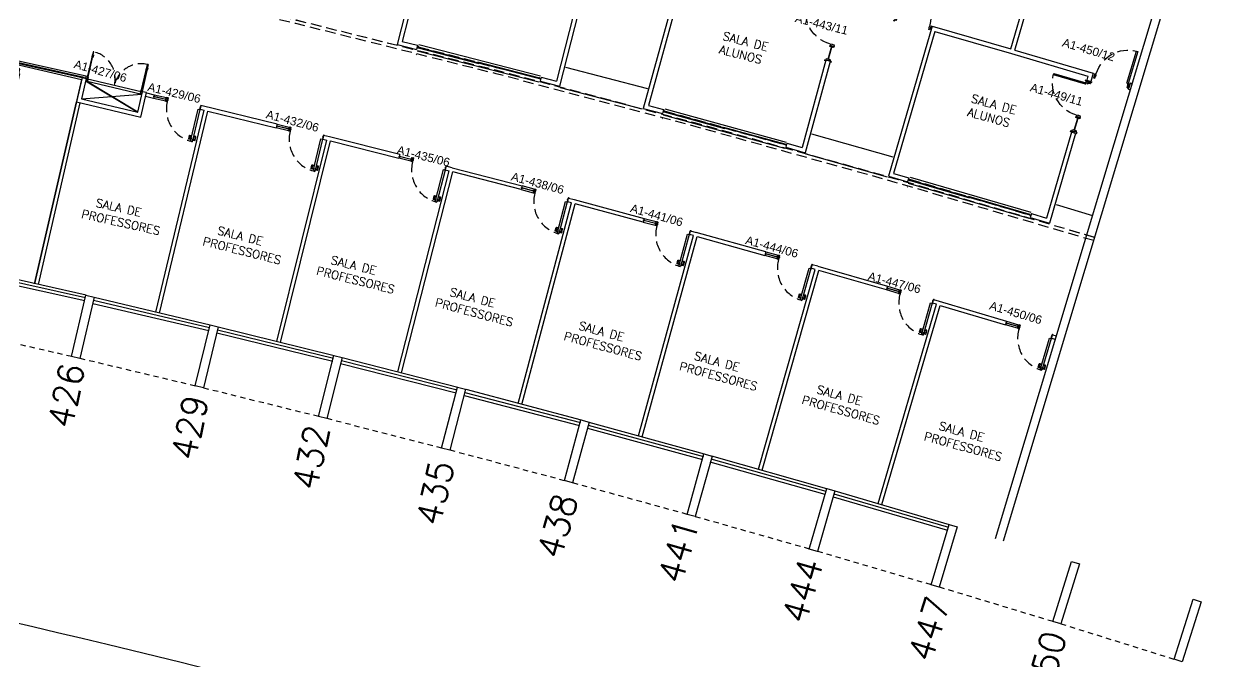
# Model space of a CAD drawing. Header units: millimetres. Extents: x 2757 to 3055, y 1102 to 1216.
# Drawn here: x 2990.94 to 3019.7, y 1116.23 to 1131.44 of the extents above; entities that cross this region are included whole.
import ezdxf

# ---------------------------------------------------------------- set-up
doc = ezdxf.new("R2010")
doc.units = ezdxf.units.MM
doc.linetypes.add('HIDDEN', pattern=[0.375, 0.25, -0.125])
doc.linetypes.add('HIDDEN2', pattern=[0.1875, 0.125, -0.0625])
for name, color, linetype in [('AM-FERRAGEM', 1, 'Continuous'), ('AR-ALV', 2, 'Continuous'), ('AR-ALV-BXA', 2, 'Continuous'), ('AR-COR-VT2', 2, 'Continuous'), ('AR-DIV', 2, 'Continuous'), ('AR-DIV-VT1', 1, 'Continuous'), ('AR-ESQ', 2, 'Continuous'), ('AR-PIS', 1, 'Continuous'), ('AR-PIS-DSN', 1, 'Continuous'), ('AR-POR', 1, 'Continuous'), ('AR-PRJ', 1, 'HIDDEN'), ('AR-PRJ-EDF', 1, 'HIDDEN'), ('AR-SMB', 21, 'Continuous'), ('AREA', 2, 'Continuous'), ('BL-ESCADA', 2, 'Continuous'), ('BL-ESQ-02', 62, 'Continuous'), ('BL-ESQ-PRJ', 1, 'HIDDEN'), ('BL-POR-01', 2, 'Continuous'), ('BL-POR-02', 1, 'Continuous'), ('BL-POR-PRJ', 1, 'HIDDEN'), ('DT-ESQ-01', 71, 'Continuous'), ('DT-ESQ-VT1', 1, 'Continuous'), ('DT-MOB-01', 1, 'Continuous'), ('ESQ', 1, 'Continuous'), ('ESTR', 3, 'Continuous'), ('NOPILAR1', 2, 'Continuous'), ('PROJ', 1, 'HIDDEN2'), ('TEXTO', 2, 'Continuous'), ('USO1', 2, 'Continuous')]:
    doc.layers.add(name, color=color, linetype=linetype)
doc.styles.add('1', font='romans.shx')
doc.styles.add('NOPILAR', font='simplex.shx', dxfattribs={"height": 0.6})
doc.styles.get("Standard").update_dxf_attribs({"font": 'arial.ttf'})
doc.styles.add('UNB-100-1', font='simplex.shx', dxfattribs={"height": 0.2})
doc.dimstyles.new('1-600', dxfattribs={"dimtxt": 1.1, "dimasz": 2.5, "dimexe": 2, "dimexo": 4, "dimgap": 0.2, "dimtad": 1, "dimdec": 0, "dimzin": 4, "dimdsep": 46, "dimlunit": 6, "dimtxsty": '1', "dimblk1": 'NONE', "dimblk2": 'NONE', "dimsah": 1, "dimcen": 0, "dimclrd": 2, "dimclre": 2, "dimclrt": 2, "dimadec": 0, "dimazin": 0, "dimtfac": 1, "dimtdec": 0, "dimtmove": 2, "dimatfit": 3, "dimldrblk": 'NONE', "dimfxl": 1, "dimtolj": 1, "dimtzin": 0, "dimarcsym": 0})

# ---------------------------------------------------------------- blocks, each defined once
blk = doc.blocks.new('ev01-p')
at = {"layer": 'AR-ALV-BXA', "color": 2}
for p, q in [((0, 0.075), (3, 0.075)), ((0, -0.075), (3, -0.075))]:
    blk.add_line(p, q, dxfattribs=at)
at = {"layer": 'BL-ESQ-02'}
for p, q in [((0, 0.021), (0.015, 0.021)), ((3, -0.006), (3, 0.007))]:
    blk.add_line(p, q, dxfattribs=at)
at = {"layer": 'BL-ESQ-02', "color": 2}
for p, q in [((0, 0.007), (0, 0.021)), ((0, 0.007), (0.015, 0.007)), ((0, -0.006), (0, 0.007)), ((0, 0.007), (0.015, 0.007)), ((0, -0.006), (0, 0.007)), ((0.015, 0.007), (0, 0.007)), ((0.014, 0.02), (0.001, 0.02)), ((0.001, 0.02), (0.001, 0.008)), ((0.001, 0.008), (0.014, 0.008)), ((0.014, 0.006), (0.001, 0.006)), ((0.001, 0.006), (0.001, -0.005)), ((0.014, 0.019), (0.014, 0.02)), ((0.015, 0.019), (0.014, 0.019)), ((0.014, 0.008), (0.014, 0.009)), ((0.014, 0.009), (0.015, 0.009)), ((0.014, 0.005), (0.014, 0.006)), ((0.015, 0.005), (0.014, 0.005)), ((0.015, 0.021), (0.015, 0.019)), ((0.015, 0.009), (0.015, 0.007)), ((0.015, 0.007), (0.015, 0.005)), ((3, 0.021), (2.985, 0.021)), ((2.985, 0.021), (2.985, 0.019)), ((2.985, 0.019), (2.986, 0.019)), ((2.986, 0.009), (2.985, 0.009)), ((2.985, 0.009), (2.985, 0.007)), ((3, 0.007), (2.985, 0.007)), ((2.985, 0.007), (3, 0.007)), ((2.986, 0.019), (2.986, 0.02)), ((2.986, 0.02), (2.999, 0.02)), ((2.986, 0.008), (2.986, 0.009)), ((2.999, 0.008), (2.986, 0.008)), ((2.999, 0.02), (2.999, 0.008)), ((3, 0.007), (3, 0.021)), ((0.015, -0.006), (0, -0.006)), ((0.001, -0.005), (0.014, -0.005)), ((0.014, -0.005), (0.014, -0.004)), ((0.014, -0.004), (0.015, -0.004)), ((0.015, -0.004), (0.015, -0.006))]:
    blk.add_line(p, q, dxfattribs=at)
at = {"layer": 'BL-ESQ-02', "color": 1}
for points in [[(1.5, 0.004), (0.005, 0.004), (0.005, -0.004), (1.5, -0.004)], [(1.47, 0.01), (2.995, 0.01), (2.995, 0.018), (1.47, 0.018)]]:
    blk.add_lwpolyline(points, dxfattribs=at)
at = {"layer": 'BL-ESQ-02', "color": 2}
blk.add_lwpolyline([(0.005, -0.164), (0.005, -0.172)], dxfattribs=at)
at = {"layer": 'BL-ESQ-PRJ', "color": 1}
for p, q in [((0, 0.021), (2.985, 0.021)), ((0.015, 0.019), (2.985, 0.019)), ((0.015, 0.009), (2.985, 0.009)), ((0.015, 0.007), (2.985, 0.007))]:
    blk.add_line(p, q, dxfattribs=at)
at = {"layer": 'DT-ESQ-01', "color": 1}
for p, q in [((1.47, 0.018), (1.47, 0.01)), ((1.5, 0.004), (1.5, -0.004))]:
    blk.add_line(p, q, dxfattribs=at)
blk = doc.blocks.new('pm01-p')
at = {"layer": 'BL-ESQ-02', "color": 2}
for p, q in [((0.01, 0.025), (0.01, 0.125)), ((0.04, 0.125), (0.01, 0.125)), ((0.04, 0.025), (0.01, 0.025)), ((0.04, 0.025), (0.04, 0.125))]:
    blk.add_line(p, q, dxfattribs=at)
for points in [[(0.041, 0.926), (0.041, 0.126), (0.076, 0.126), (0.076, 0.926)], [(0.04, 0.075), (0.04, 0.09), (0.05, 0.09), (0.05, 0.075)], [(0.842, 0.075), (0.842, 0.09), (0.832, 0.09), (0.832, 0.075)], [(0.872, 0.025), (0.842, 0.025), (0.842, 0.125), (0.872, 0.125)]]:
    blk.add_lwpolyline(points, close=True, dxfattribs=at)
at = {"layer": 'BL-ESQ-02', "color": 1}
for points in [[(0, 0.023), (0, 0), (-0.023, 0), (-0.023, 0), (0, 0), (0, 0.023)], [(0, 0.128), (0, 0.15), (-0.023, 0.15), (-0.023, 0.151), (0, 0.151), (0, 0.128)]]:
    blk.add_lwpolyline(points, close=True, dxfattribs=at)
at = {"layer": 'BL-ESQ-02', "color": 2}
blk.add_lwpolyline([(0.01, 0.115), (0, 0.115), (0, 0.035), (0.01, 0.035)], dxfattribs=at)
at = {"layer": 'BL-ESQ-PRJ', "color": 1}
blk.add_arc((0.041, 0.126), 0.801, 1.0013, 87.4949, dxfattribs=at)
at = {"layer": 'DT-ESQ-VT1'}
for points in [[(0.04, 0.125), (0.04, 0.1), (0.041, 0.1), (0.041, 0.125)], [(0.041, 0.126), (0.066, 0.126), (0.066, 0.125), (0.041, 0.125)]]:
    blk.add_lwpolyline(points, close=True, dxfattribs=at)
blk = doc.blocks.new('em01-p')
at = {"layer": 'BL-ESQ-02', "color": 2}
for p, q in [((0.33, 0.003), (0.03, 0.003)), ((0.33, 0.05), (0.33, -0.05)), ((0.36, 0.05), (0.33, 0.05)), ((0.36, 0.05), (0.36, -0.05)), ((0.33, -0.003), (0.03, -0.003)), ((0.36, -0.05), (0.33, -0.05))]:
    blk.add_line(p, q, dxfattribs=at)
for points in [[(0.03, 0.05), (0, 0.05), (0, -0.05), (0.03, -0.05)], [(0.03, 0.003), (0.03, 0.018), (0.04, 0.018), (0.04, 0.003)], [(0.33, 0.003), (0.33, 0.018), (0.32, 0.018), (0.32, 0.003)], [(0.03, -0.003), (0.03, -0.018), (0.04, -0.018), (0.04, -0.003)], [(0.33, -0.003), (0.33, -0.018), (0.32, -0.018), (0.32, -0.003)]]:
    blk.add_lwpolyline(points, close=True, dxfattribs=at)
blk.add_lwpolyline([(0.36, -0.04), (0.37, -0.04), (0.37, 0.04), (0.36, 0.04)], dxfattribs=at)
at = {"layer": 'BL-ESQ-02', "color": 1}
for points in [[(0.37, 0.052), (0.37, 0.075), (0.392, 0.075), (0.392, 0.075), (0.369, 0.075), (0.369, 0.052)], [(0.37, -0.053), (0.37, -0.075), (0.392, -0.075), (0.392, -0.076), (0.369, -0.076), (0.369, -0.053)]]:
    blk.add_lwpolyline(points, close=True, dxfattribs=at)
blk = doc.blocks.new('conj pm01-p')
at = {"rotation": 180}
for name, p in [('em01-p', (-0.872, 0)), ('pm01-p', (0, 0.075))]:
    blk.add_blockref(name, p, dxfattribs=at)
blk = doc.blocks.new('escada01-planta')
for p, q in [((0.1, 0.1), (0.1, 0.103)), ((0.106, 0.1), (0.1, 0.1)), ((2.9, 0.1), (2.894, 0.1)), ((2.9, 0.103), (2.9, 0.1))]:
    blk.add_line(p, q)
at = {"layer": 'AR-COR-VT2'}
for p, q in [((-1.517, 4.349), (-1.517, 4.41)), ((-1.517, 4.41), (0.07, 4.41)), ((-1.476, 4.37), (0.03, 4.37)), ((-1.476, 4.349), (-1.476, 4.37)), ((0.03, 4.37), (0.03, 0.03)), ((0.07, 4.41), (0.07, 0.07)), ((1.33, 1.43), (1.33, 4.41)), ((1.33, 4.41), (4.558, 4.41)), ((1.37, 1.47), (1.37, 4.37)), ((1.37, 4.37), (4.517, 4.37)), ((4.517, 4.349), (4.517, 4.37)), ((4.558, 4.348), (4.558, 4.41)), ((1.63, 4.218), (1.63, 1.47)), ((1.67, 4.218), (1.67, 1.43)), ((2.93, 4.218), (2.93, 1.859)), ((2.97, 4.218), (2.97, 1.859)), ((2.93, 1.859), (2.93, 0.07)), ((2.97, 1.859), (2.97, 0.03)), ((1.37, 1.47), (1.63, 1.47)), ((1.33, 1.43), (1.67, 1.43)), ((2.97, 0.03), (0.03, 0.03)), ((0.07, 0.07), (2.93, 0.07))]:
    blk.add_line(p, q, dxfattribs=at)
for centre, start, end in [((1.65, 4.218), 359.5253, 179.5252), ((2.95, 4.218), 0.4748, 180.4747)]:
    blk.add_arc(centre, 0.02, start, end, dxfattribs=at)
at = {"layer": 'AR-PIS'}
blk.add_line((1.4, 4.349), (4.468, 4.349), dxfattribs=at)
at = {"layer": 'AR-PIS-DSN', "ltscale": 0.2}
for p, q in [((0, 4.349), (-1.476, 4.349)), ((0, 1.5), (0, 4.349)), ((0, 4.349), (0.03, 4.349)), ((0.07, 4.349), (0.1, 4.349)), ((1.3, 4.349), (0.1, 4.349)), ((0.1, 4.349), (0.1, 1.5)), ((1.3, 4.349), (1.33, 4.349)), ((1.3, 4.349), (1.3, 1.5)), ((1.37, 4.349), (1.4, 4.349)), ((1.4, 4.349), (1.4, 1.5)), ((0.03, 4.156), (0, 4.156)), ((0.1, 4.156), (0.07, 4.156)), ((1.3, 4.065), (0.1, 4.065)), ((1.33, 4.156), (1.3, 4.156)), ((1.4, 4.156), (1.37, 4.156)), ((1.6, 4.115), (1.63, 4.115)), ((1.6, 4.115), (1.6, 1.5)), ((1.67, 4.115), (1.7, 4.115)), ((1.7, 4.115), (1.7, 1.785)), ((2.9, 4.065), (1.7, 4.065)), ((2.9, 4.115), (2.93, 4.115)), ((2.9, 1.785), (2.9, 4.115)), ((2.97, 4.115), (3, 4.115)), ((3, 1.785), (3, 4.115)), ((1.3, 3.78), (0.1, 3.78)), ((2.9, 3.78), (1.7, 3.78)), ((1.3, 3.495), (0.1, 3.495)), ((2.9, 3.495), (1.7, 3.495)), ((1.3, 3.21), (0.1, 3.21)), ((2.9, 3.21), (1.7, 3.21)), ((1.3, 2.925), (0.1, 2.925)), ((2.9, 2.925), (1.7, 2.925)), ((1.3, 2.64), (0.1, 2.64)), ((2.9, 2.64), (1.7, 2.64)), ((1.3, 2.355), (0.1, 2.355)), ((2.9, 2.355), (1.7, 2.355)), ((1.3, 2.07), (0.1, 2.07)), ((2.9, 2.07), (1.7, 2.07)), ((1.3, 1.785), (0.1, 1.785)), ((1.6, 1.785), (1.63, 1.785)), ((1.67, 1.785), (1.7, 1.785)), ((2.9, 1.785), (1.7, 1.785)), ((2.9, 1.785), (2.93, 1.785)), ((2.97, 1.785), (3, 1.785)), ((3, 1.785), (3, 0)), ((0, 0), (0, 1.5)), ((0, 1.5), (0.03, 1.5)), ((0.07, 1.5), (0.1, 1.5)), ((1.3, 1.5), (1.33, 1.5)), ((1.37, 1.5), (1.4, 1.5)), ((1.4, 1.5), (1.6, 1.5)), ((3, 0), (0, 0))]:
    blk.add_line(p, q, dxfattribs=at)
blk = doc.blocks.new('DOBRADIÇA')
at = {"layer": 'AM-FERRAGEM', "linetype": 'Continuous'}
for p, q in [((-0.029, 0), (-0.005, 0.013)), ((-0.021, -0.002), (-0.005, 0.007)), ((-0.021, -0.017), (-0.021, -0.004)), ((0, -0.08), (0, -0.029))]:
    blk.add_line(p, q, dxfattribs=at)
at = {"layer": 'AM-FERRAGEM'}
for p, q in [((-0.005, 0.05), (-0.005, 0.005)), ((0, 0.05), (-0.005, 0.05)), ((0, 0.005), (-0.005, 0.005)), ((-0.031, -0.003), (-0.029, -0.025)), ((-0.029, -0.025), (-0.021, -0.03)), ((-0.021, -0.017), (-0.004, -0.024)), ((-0.017, -0.034), (-0.008, -0.075)), ((0, -0.08), (-0.003, -0.08))]:
    blk.add_line(p, q, dxfattribs=at)
at = {"layer": 'AM-FERRAGEM', "linetype": 'Continuous'}
blk.add_circle((-0.026, -0.004), 0.002, dxfattribs=at)
for centre, radius, end in [((-0.026, -0.004), 0.005, 172), ((-0.026, -0.004), 0.002, 172), ((-0.005, -0.029), 0.005, 76)]:
    blk.add_arc(centre, radius, 0, end, dxfattribs=at)
at = {"layer": 'AM-FERRAGEM'}
for centre, start, end in [((-0.022, -0.034), 2.8624, 76), ((-0.003, -0.075), 182.8624, 270)]:
    blk.add_arc(centre, 0.005, start, end, dxfattribs=at)
blk = doc.blocks.new('ar 01-aberto-p')
at = {"layer": 'AR-SMB'}
for p, q in [((0.005, 0.435), (1.385, -0.005)), ((1.385, 0.435), (0.005, -0.005))]:
    blk.add_line(p, q, dxfattribs=at)
at = {"layer": 'BL-POR-01'}
for p, q in [((1.385, -0.005), (0.005, -0.005)), ((1.385, -0.065), (0.005, -0.065))]:
    blk.add_line(p, q, dxfattribs=at)
for points in [[(0.019, -0.725), (0.019, -0.07), (0.04, -0.07), (0.04, -0.725), (0.019, -0.725)], [(1.371, -0.725), (1.371, -0.07), (1.35, -0.07), (1.35, -0.725), (1.371, -0.725)]]:
    blk.add_lwpolyline(points, dxfattribs=at)
at = {"layer": 'BL-POR-PRJ'}
for centre, start, end in [((0.04, -0.07), 268.1627, 0.4374), ((1.35, -0.07), 179.5626, 271.8373)]:
    blk.add_arc(centre, 0.655, start, end, dxfattribs=at)
at = {"layer": 'DT-MOB-01'}
for points in [[(0.019, -0.589), (0.013, -0.589)], [(0.013, -0.641), (0.013, -0.589)], [(0.019, -0.641), (0.013, -0.641)], [(0.04, -0.589), (0.046, -0.589)], [(0.04, -0.641), (0.046, -0.641)], [(0.046, -0.641), (0.046, -0.589)], [(1.35, -0.599), (1.344, -0.599)], [(1.344, -0.651), (1.344, -0.599)], [(1.35, -0.651), (1.344, -0.651)], [(1.371, -0.599), (1.377, -0.599)], [(1.371, -0.651), (1.377, -0.651)], [(1.377, -0.651), (1.377, -0.599)]]:
    blk.add_lwpolyline(points, dxfattribs=at)
at = {"linetype": 'Continuous', "yscale": 0.7199999999999989, "rotation": 180}
for p, xscale, zscale in [((0.04, -0.065), 0.7199999999999989, 0.7199999999999989), ((1.35, -0.065), -0.7199999999999989, 0.7200000000000001)]:
    blk.add_blockref('DOBRADIÇA', p, dxfattribs=dict(at, xscale=xscale, zscale=zscale))
blk = doc.blocks.new('pm80-dry-p')
at = {"layer": 'BL-POR-01'}
blk.add_lwpolyline([(0.044, 0.84), (0.044, 0.05), (0.004, 0.05), (0.004, 0.84)], close=True, dxfattribs=at)
at = {"layer": 'BL-POR-02'}
for p, q in [((0, 0.047), (-0.018, 0.047)), ((-0.018, 0.047), (-0.018, 0.046)), ((-0.018, 0.046), (0, 0.046)), ((0.001, 0.045), (0.001, 0)), ((0.002, 0), (0.002, 0.045)), ((0.803, 0), (0.803, 0.045)), ((0.804, 0.045), (0.804, 0)), ((0.805, 0.047), (0.823, 0.047)), ((0.823, 0.046), (0.805, 0.046)), ((0.823, 0.047), (0.823, 0.046)), ((-0.018, -0.046), (-0.018, -0.047)), ((0, -0.046), (-0.018, -0.046)), ((-0.018, -0.047), (0, -0.047)), ((0.001, -0.005), (0.001, -0.045)), ((0.002, -0.045), (0.002, -0.005)), ((0.003, -0.001), (0.016, -0.001)), ((0.003, -0.002), (0.016, -0.002)), ((0.003, -0.004), (0.016, -0.004)), ((0.802, -0.001), (0.789, -0.001)), ((0.802, -0.002), (0.789, -0.002)), ((0.802, -0.004), (0.789, -0.004)), ((0.803, -0.045), (0.803, -0.005)), ((0.804, -0.005), (0.804, -0.045)), ((0.805, -0.046), (0.823, -0.046)), ((0.823, -0.047), (0.805, -0.047)), ((0.823, -0.046), (0.823, -0.047))]:
    blk.add_line(p, q, dxfattribs=at)
for points in [[(-0.003, 0.799), (-0.047, 0.799, 0.414214), (-0.056, 0.79), (-0.056, 0.71, 0.414214), (-0.047, 0.701), (-0.018, 0.701), (-0.018, 0.719), (-0.038, 0.719), (-0.038, 0.781), (-0.003, 0.781)], [(0.051, 0.799), (0.095, 0.799, -0.414214), (0.104, 0.79), (0.104, 0.71, -0.414214), (0.095, 0.701), (0.066, 0.701), (0.066, 0.719), (0.086, 0.719), (0.086, 0.781), (0.051, 0.781)]]:
    blk.add_lwpolyline(points, format="xyb", dxfattribs=at)
for points in [[(0.004, 0.816), (0.004, 0.764), (-0.003, 0.764), (-0.003, 0.816)], [(0.044, 0.816), (0.044, 0.764), (0.051, 0.764), (0.051, 0.816)]]:
    blk.add_lwpolyline(points, close=True, dxfattribs=at)
for centre, radius, start, end in [((0, 0.045), 0.00225, 0, 90), ((0, 0.045), 0.00075, 0, 90), ((0.805, 0.045), 0.00225, 90, 180), ((0.805, 0.045), 0.00075, 90, 180), ((0, -0.045), 0.00225, 270, 0), ((0, -0.045), 0.00075, 270, 0), ((0.003, 0), 0.00225, 180, 270), ((0.003, -0.005), 0.00225, 90, 180), ((0.003, 0), 0.00075, 180, 270), ((0.003, -0.005), 0.00075, 90, 180), ((0.016, -0.002), 0.0015, 270, 90), ((0.789, -0.002), 0.0015, 90, 270), ((0.802, 0), 0.00075, 270, 0), ((0.802, 0), 0.00225, 270, 0), ((0.802, -0.005), 0.00225, 0, 90), ((0.802, -0.005), 0.00075, 0, 90), ((0.805, -0.045), 0.00225, 180, 270), ((0.805, -0.045), 0.00075, 180, 270)]:
    blk.add_arc(centre, radius, start, end, dxfattribs=at)
at = {"layer": 'BL-POR-PRJ'}
blk.add_arc((0.012, 0.05), 0.79, 359.9833, 90.5939, dxfattribs=at)
blk = doc.blocks.new('porta-visor')
at = {"layer": 'AR-DIV'}
for p, q in [((0, -0.045), (0, 0.045)), ((0.843, 0.045), (0.805, 0.045)), ((0.805, -0.045), (0.805, 0.045)), ((0.843, -0.045), (0.805, -0.045))]:
    blk.add_line(p, q, dxfattribs=at)
for points in [[(0.843, 0.045), (0.843, -0.045)], [(1.143, 0.045), (1.143, -0.045)]]:
    blk.add_lwpolyline(points, dxfattribs=at)
at = {"layer": 'DT-ESQ-VT1'}
for points in [[(0.864, -0.004), (0.864, -0.005), (0.843, -0.005), (0.843, 0.003), (0.843, 0.005), (0.864, 0.005), (0.864, 0.004), (0.844, 0.004), (0.844, 0.003), (0.844, -0.003), (0.844, -0.004)], [(1.122, -0.004), (1.122, -0.005), (1.143, -0.005), (1.143, 0.003), (1.143, 0.005), (1.122, 0.005), (1.122, 0.004), (1.142, 0.004), (1.142, 0.003), (1.142, -0.003), (1.142, -0.004)]]:
    blk.add_lwpolyline(points, close=True, dxfattribs=at)
for points in [[(0.844, 0.003), (0.844, -0.003)], [(1.142, 0.003), (1.142, -0.003)]]:
    blk.add_lwpolyline(points, dxfattribs=at)
at = {"layer": 'DT-ESQ-VT1', "color": 2}
blk.add_lwpolyline([(0.846, -0.003), (1.14, -0.003), (1.14, 0.003), (0.846, 0.003)], close=True, dxfattribs=at)
at = {"xscale": -1, "rotation": 180.0000000026153}
blk.add_blockref('pm80-dry-p', (0, 0), dxfattribs=at)
blk = doc.blocks.new('PILAR-SLC')
blk.add_lwpolyline([(0.197, -72.501), (0.197, -74.001), (-0.003, -74.001), (-0.003, -72.501)], close=True)
blk = doc.blocks.new('*D109')
at = {"layer": 'DEFPOINTS', "color": 0, "transparency": 16777216}
for p in [(2938.518, 1133.295), (2938.403, 1131.799), (3016.316, 1118.531), (2988.99, 1117.563), (3015.875, 1117.097)]:
    blk.add_point(p, dxfattribs=at)
at = {"layer": 'USO1', "color": 2, "lineweight": -2, "transparency": 16777216}
for p, q in [((2938.096, 1127.811), (2937.751, 1123.324)), ((3014.7, 1113.273), (3013.378, 1108.972))]:
    blk.add_line(p, q, dxfattribs=at)
blk.add_arc((2910.992, 775.895), 350.458, 72.913, 85.59592, dxfattribs=at)
at = {"layer": 'USO1', "color": 2, "transparency": 16777216, "insert": (2976.474, 1120.945), "char_height": 1.1, "attachment_point": 5, "rotation": 349.2545, "style": '1'}
blk.add_mtext('\\A1;Matemática', dxfattribs=at)
blk = doc.blocks.new('_NONE')
at = {"color": 0, "linetype": 'ByBlock'}
blk.add_circle((0, 0), 0.25, dxfattribs=at)
blk = doc.blocks.new('*D110')
at = {"layer": 'DEFPOINTS', "color": 0, "transparency": 16777216}
for p in [(3016.364, 1118.686), (3015.923, 1117.252), (3039.109, 1110.993), (3038.61, 1109.586), (3028.979, 1106.034)]:
    blk.add_point(p, dxfattribs=at)
at = {"layer": 'USO1', "color": 2, "lineweight": -2, "transparency": 16777216}
for p, q in [((3014.748, 1113.429), (3013.378, 1108.972)), ((3037.272, 1105.816), (3035.764, 1101.564))]:
    blk.add_line(p, q, dxfattribs=at)
blk.add_arc((2850.938, 580.526), 554.849, 70.469, 72.913, dxfattribs=at)
at = {"layer": 'USO1', "color": 2, "transparency": 16777216, "insert": (3025.474, 1107.998), "char_height": 1.1, "attachment_point": 5, "rotation": 341.691, "style": '1'}
blk.add_mtext('\\A1;Entrada Norte', dxfattribs=at)

msp = doc.modelspace()

# ---------------------------------------------------------------- linework, layer by layer
at = {"layer": 'AR-ALV'}
for p, q in [((3014.472, 1130.846), (3015.793, 1135.373)), ((3014.568, 1130.818), (3015.889, 1135.345)), ((3014.108, 1119.171), (3018.78, 1134.702)), ((3014.301, 1119.118), (3018.972, 1134.644)), ((3000.704, 1134.341), (2999.835, 1130.95)), ((3000.832, 1134.438), (2999.957, 1131.023)), ((3006.639, 1132.828), (3005.708, 1129.428)), ((3006.736, 1132.802), (3005.831, 1129.498)), ((3004.167, 1132.146), (3003.638, 1130.08)), ((3004.264, 1132.121), (3003.71, 1129.958)), ((3012.598, 1131.385), (3011.555, 1127.809)), ((3012.666, 1131.261), (3011.679, 1127.877)), ((3012.598, 1131.385), (3014.472, 1130.846)), ((3012.666, 1131.261), (3014.492, 1130.736)), ((2999.835, 1130.95), (3000.295, 1130.834)), ((2999.957, 1131.023), (3000.32, 1130.931)), ((3000.32, 1130.931), (3000.295, 1130.834)), ((3010.066, 1130.576), (3009.496, 1128.494)), ((3014.493, 1130.736), (3016.314, 1130.196)), ((3014.568, 1130.818), (3016.438, 1130.264)), ((3010.162, 1130.549), (3009.566, 1128.371)), ((3003.275, 1130.174), (3003.25, 1130.077)), ((3003.25, 1130.077), (3003.71, 1129.958)), ((3003.275, 1130.174), (3003.638, 1130.08)), ((3016.314, 1130.196), (3016.286, 1130.1)), ((3016.286, 1130.1), (3016.382, 1130.072)), ((3016.438, 1130.264), (3016.382, 1130.072)), ((3017.279, 1129.885), (3017.321, 1130.028)), ((3017.321, 1130.028), (3017.37, 1130.014)), ((3017.279, 1129.885), (3017.327, 1129.87)), ((3005.708, 1129.428), (3006.166, 1129.304)), ((3005.831, 1129.498), (3006.192, 1129.401)), ((3006.192, 1129.401), (3006.166, 1129.304)), ((3015.924, 1128.86), (3015.327, 1126.813)), ((3016.02, 1128.832), (3015.924, 1128.86)), ((3009.135, 1128.595), (3009.108, 1128.499)), ((3009.135, 1128.595), (3009.496, 1128.494)), ((3016.02, 1128.832), (3015.395, 1126.688)), ((3009.108, 1128.499), (3009.566, 1128.371)), ((3011.555, 1127.809), (3012.011, 1127.677)), ((3011.679, 1127.877), (3012.039, 1127.773)), ((3012.039, 1127.773), (3012.011, 1127.677)), ((3014.967, 1126.919), (3014.939, 1126.823)), ((3014.967, 1126.919), (3015.327, 1126.813)), ((3014.939, 1126.823), (3015.395, 1126.688))]:
    msp.add_line(p, q, dxfattribs=at)
at = {"layer": 'AR-DIV'}
for p, q in [((3001.768, 1130.438), (3001.768, 1130.438)), ((3001.768, 1130.438), (3001.768, 1130.438)), ((2992.326, 1130.162), (2992.421, 1130.14)), ((2992.326, 1130.162), (2992.421, 1130.14)), ((2993.86, 1129.803), (2993.765, 1129.825)), ((2993.86, 1129.803), (2993.765, 1129.825)), ((2994.023, 1129.667), (2993.838, 1129.71)), ((2993.858, 1129.798), (2994.044, 1129.754)), ((2991.191, 1125.247), (2992.19, 1129.58)), ((2991.279, 1125.226), (2992.275, 1129.56)), ((2994.373, 1129.677), (2994.336, 1129.686)), ((2995.136, 1129.406), (2995.157, 1129.495)), ((2996.974, 1129.053), (2995.157, 1129.495)), ((2994.084, 1124.569), (2995.233, 1129.383)), ((2994.172, 1124.548), (2995.321, 1129.362)), ((2995.136, 1129.406), (2995.233, 1129.383)), ((2995.321, 1129.362), (2996.953, 1128.966)), ((2997.302, 1128.974), (2997.265, 1128.982)), ((2996.971, 1123.868), (2998.16, 1128.672)), ((2997.058, 1123.846), (2998.247, 1128.651)), ((2998.063, 1128.696), (2998.084, 1128.784)), ((2998.063, 1128.696), (2998.16, 1128.672)), ((2998.225, 1128.749), (2998.084, 1128.783)), ((2999.898, 1128.328), (2998.225, 1128.749)), ((2998.247, 1128.651), (2999.876, 1128.241)), ((3000.984, 1127.962), (3001.006, 1128.049)), ((3001.147, 1128.013), (3001.006, 1128.049)), ((3001.147, 1128.013), (3002.816, 1127.578)), ((2999.852, 1123.143), (3001.081, 1127.937)), ((2999.939, 1123.12), (3001.168, 1127.915)), ((3000.984, 1127.962), (3001.081, 1127.937)), ((3002.793, 1127.491), (3001.168, 1127.915)), ((3003.12, 1127.406), (3003.084, 1127.416)), ((3003.106, 1127.503), (3003.143, 1127.493)), ((3002.727, 1122.394), (3003.995, 1127.178)), ((3002.814, 1122.371), (3004.082, 1127.155)), ((3003.899, 1127.203), (3003.922, 1127.29)), ((3003.995, 1127.178), (3003.899, 1127.203)), ((3003.922, 1127.29), (3004.062, 1127.254)), ((3004.062, 1127.254), (3005.728, 1126.805)), ((3005.704, 1126.718), (3004.082, 1127.155)), ((3005.596, 1121.621), (3006.904, 1126.395)), ((3005.683, 1121.597), (3006.991, 1126.371)), ((3006.807, 1126.421), (3006.831, 1126.507)), ((3006.904, 1126.395), (3006.807, 1126.421)), ((3006.831, 1126.507), (3006.971, 1126.47)), ((3008.633, 1126.007), (3006.971, 1126.47)), ((3006.991, 1126.371), (3008.609, 1125.92)), ((3009.709, 1125.614), (3009.734, 1125.701)), ((3009.873, 1125.662), (3009.733, 1125.701)), ((3008.458, 1120.825), (3009.805, 1125.587)), ((3008.545, 1120.8), (3009.892, 1125.563)), ((3009.805, 1125.587), (3009.709, 1125.614)), ((3009.873, 1125.662), (3011.531, 1125.185)), ((3011.506, 1125.099), (3009.892, 1125.563)), ((3012.604, 1124.783), (3012.63, 1124.87)), ((3012.629, 1124.87), (3012.769, 1124.83)), ((3012.769, 1124.83), (3014.37, 1124.356)), ((3011.314, 1120.005), (3012.7, 1124.756)), ((3011.4, 1119.98), (3012.787, 1124.731)), ((3012.7, 1124.756), (3012.604, 1124.783)), ((3012.787, 1124.731), (3014.345, 1124.269)), ((3013.726, 1124.58), (3013.726, 1124.58)), ((3014.658, 1124.27), (3014.694, 1124.26)), ((3014.632, 1124.184), (3014.668, 1124.173)), ((3015.44, 1123.945), (3015.466, 1124.031)), ((3015.466, 1124.031), (3015.562, 1124.003)), ((3015.536, 1123.917), (3015.44, 1123.945))]:
    msp.add_line(p, q, dxfattribs=at)
for points in [[(2992.326, 1130.162), (2992.19, 1129.58), (2993.723, 1129.221), (2993.86, 1129.803)], [(2992.326, 1130.162), (2992.19, 1129.58), (2993.723, 1129.221), (2993.86, 1129.803)], [(2992.421, 1130.14), (2992.307, 1129.653), (2993.651, 1129.338), (2993.765, 1129.825)], [(2992.421, 1130.14), (2992.307, 1129.653), (2993.651, 1129.338), (2993.765, 1129.825)]]:
    msp.add_lwpolyline(points, dxfattribs=at)
at = {"layer": 'AR-DIV-VT1'}
for p, q in [((2994.044, 1129.754), (2994.336, 1129.686)), ((2994.316, 1129.598), (2994.023, 1129.667)), ((2997.244, 1128.895), (2996.953, 1128.966)), ((2996.974, 1129.053), (2997.265, 1128.982)), ((3000.167, 1128.167), (2999.876, 1128.241)), ((3002.793, 1127.491), (3003.084, 1127.416)), ((3003.106, 1127.503), (3002.816, 1127.578)), ((3005.704, 1126.718), (3005.994, 1126.64)), ((3005.728, 1126.805), (3006.017, 1126.727)), ((3008.633, 1126.007), (3008.922, 1125.927)), ((3008.898, 1125.84), (3008.609, 1125.92)), ((3011.531, 1125.185), (3011.82, 1125.103)), ((3011.795, 1125.016), (3011.506, 1125.099)), ((3014.632, 1124.184), (3014.345, 1124.269)), ((3014.37, 1124.356), (3014.658, 1124.27))]:
    msp.add_line(p, q, dxfattribs=at)
at = {"layer": 'AR-PIS'}
for p, q in [((2992.407, 1130.081), (2993.651, 1129.338)), ((2992.307, 1129.653), (2993.751, 1129.767)), ((2992.19, 1129.58), (2991.191, 1125.247))]:
    msp.add_line(p, q, dxfattribs=at)
msp.add_lwpolyline([(2985.477, 1126.511), (2986.522, 1131.427), (2989.429, 1130.784), (2992.311, 1130.116), (2991.191, 1125.247)], dxfattribs=at)
at = {"layer": 'AR-PIS-DSN'}
for p, q in [((3003.853, 1130.411), (3005.805, 1129.904)), ((3003.728, 1129.927), (3005.68, 1129.42)), ((3009.719, 1128.822), (3011.66, 1128.273)), ((3009.583, 1128.34), (3011.524, 1127.792)), ((3015.556, 1127.136), (3016.426, 1126.874))]:
    msp.add_line(p, q, dxfattribs=at)
at = {"layer": 'AR-PRJ'}
for radius in [366.676, 366.755]:
    msp.add_arc((2910.744, 775.165), radius, 73.24459, 85.57029, dxfattribs=at)
at = {"layer": 'AR-PRJ-EDF', "linetype": 'HIDDEN'}
msp.add_arc((2910.748, 775.165), 366.755, 73.24459, 85.57151, dxfattribs=at)
at = {"layer": 'ESQ'}
for p, q in [((2989.611, 1125.46), (2992.389, 1124.845)), ((2989.627, 1125.533), (2992.406, 1124.918)), ((2989.643, 1125.607), (2992.421, 1124.979)), ((2992.592, 1124.852), (2995.364, 1124.203)), ((2992.609, 1124.925), (2995.379, 1124.264)), ((2992.575, 1124.779), (2995.346, 1124.131)), ((2995.534, 1124.072), (2998.3, 1123.4)), ((2995.552, 1124.145), (2998.318, 1123.473)), ((2995.57, 1124.218), (2998.334, 1123.534)), ((2998.506, 1123.413), (3001.266, 1122.718)), ((2998.524, 1123.486), (3001.282, 1122.778)), ((2998.487, 1123.341), (3001.247, 1122.645)), ((3001.434, 1122.584), (3004.188, 1121.865)), ((3001.453, 1122.656), (3004.207, 1121.937)), ((3001.472, 1122.729), (3004.224, 1121.998)), ((3004.413, 1121.946), (3007.159, 1121.192)), ((3004.374, 1121.802), (3007.122, 1121.059)), ((3004.394, 1121.874), (3007.142, 1121.131)), ((3007.339, 1121.142), (3010.078, 1120.364)), ((3007.299, 1120.997), (3010.04, 1120.231)), ((3007.319, 1121.069), (3010.061, 1120.303)), ((3010.255, 1120.235), (3012.99, 1119.446)), ((3010.276, 1120.307), (3013.008, 1119.506)), ((3010.234, 1120.163), (3012.968, 1119.374))]:
    msp.add_line(p, q, dxfattribs=at)
at = {"layer": 'PROJ'}
for p, q in [((2992.076, 1123.509), (2989.317, 1124.143)), ((2995.024, 1122.807), (2992.271, 1123.464)), ((2997.967, 1122.08), (2995.219, 1122.76)), ((3000.903, 1121.327), (2998.161, 1122.031)), ((3003.832, 1120.55), (3001.096, 1121.277)), ((3006.755, 1119.747), (3004.025, 1120.498)), ((3009.671, 1118.92), (3006.947, 1119.694)), ((3012.579, 1118.068), (3009.863, 1118.865)), ((3015.481, 1117.192), (3012.771, 1118.011)), ((3018.374, 1116.29), (3015.672, 1117.133))]:
    msp.add_line(p, q, dxfattribs=at)

# ---------------------------------------------------------------- block references
at = {"layer": 'AR-DIV', "xscale": -1}
for p, rotation in [((2995.146, 1129.45), 346.8137702148204), ((2998.074, 1128.74), 346.3501401401062), ((3000.995, 1128.005), 345.8761395000707), ((3003.91, 1127.247), 345.3917669251229), ((3006.819, 1126.464), 344.9177663243034), ((3009.721, 1125.658), 344.4541377294083), ((3012.617, 1124.827), 343.9697653146736), ((3015.453, 1123.988), 343.5036456208962)]:
    msp.add_blockref('porta-visor', p, dxfattribs=dict(at, rotation=rotation))
at = {"layer": 'AR-ESQ', "color": 4}
for p, rotation in [((3000.332, 1130.876), 345.6287581217835), ((3006.203, 1129.347), 344.6612540273111), ((3012.049, 1127.719), 343.7230781769849)]:
    msp.add_blockref('ev01-p', p, dxfattribs=dict(at, rotation=rotation))
at = {"layer": 'AR-POR'}
for name, p, rotation in [('pm01-p', (3011.7, 1131.513), 344.2066877369176), ('ar 01-aberto-p', (2993.755, 1129.76), 166.8139001949798), ('ar 01-aberto-p', (2993.755, 1129.76), 166.8139001949798)]:
    msp.add_blockref(name, p, dxfattribs=dict(at, rotation=rotation))
at = {"layer": 'AR-POR', "color": 4, "xscale": -1}
for p, rotation in [((3010.442, 1131.76), 254.6801440682696), ((3016.327, 1130.062), 253.7325457474182)]:
    msp.add_blockref('conj pm01-p', p, dxfattribs=dict(at, rotation=rotation))
at = {"layer": 'AR-POR', "xscale": -1, "rotation": 343.4957675520762}
msp.add_blockref('pm01-p', (3017.279, 1129.885), dxfattribs=at)
at = {"layer": 'BL-ESCADA', "rotation": 347.5244888226173}
msp.add_blockref('escada01-planta', (2987.02, 1126.882), dxfattribs=at)
msp.add_blockref('escada01-planta', (2987.02, 1126.882), dxfattribs=at)
at = {"layer": 'ESTR'}
for p, rotation in [((3008.937, 1195.564), 346.8292682926822), ((3012.498, 1194.716), 346.3414634146344), ((3016.052, 1193.837), 345.8536585365847), ((3019.598, 1192.928), 345.3658536585357), ((3023.137, 1191.989), 344.8780487804885), ((3026.667, 1191.019), 344.3902439024383), ((3030.189, 1190.02), 343.9024390243899), ((3033.702, 1188.991), 343.4146341463417), ((3037.207, 1187.932), 342.9268292682919), ((3040.702, 1186.843), 342.4390243902432)]:
    msp.add_blockref('PILAR-SLC', p, dxfattribs=dict(at, rotation=rotation))

# ---------------------------------------------------------------- texts
at = {"layer": 'AREA', "char_height": 0.2, "width": 1.35889, "attachment_point": 1}
for s, insert, rotation in [('A1-443/11', (3009.36, 1131.684), 346.066), ('A1-450/12', (3015.741, 1131.104), 343.5511), ('A1-427/06', (2992.166, 1130.589), 344.3931), ('A1-429/06', (2993.916, 1130.044), 346.5994), ('A1-449/11', (3014.973, 1130.035), 343.858), ('A1-432/06', (2996.745, 1129.392), 344.9232), ('A1-435/06', (2999.864, 1128.543), 345.9498), ('A1-438/06', (3002.592, 1127.909), 344.9267), ('A1-441/06', (3005.435, 1127.153), 344.1559), ('A1-444/06', (3008.181, 1126.391), 344.8791), ('A1-447/06', (3011.101, 1125.533), 345.3229), ('A1-450/06', (3014.003, 1124.832), 343.5836)]:
    msp.add_mtext(s, dxfattribs=dict(at, insert=insert, rotation=rotation))
at = {"layer": 'NOPILAR1', "style": 'NOPILAR'}
for s, rotation, p in [('426', 78.2592, (2992.078, 1121.765)), ('429', 78.2592, (2995.026, 1121.003)), ('432', 78.2592, (2997.916, 1120.291)), ('435', 76.9251, (3000.86, 1119.441)), ('438', 74.0451, (3003.735, 1118.646)), ('438', 74.0451, (3003.735, 1118.646)), ('441', 74.0451, (3006.621, 1118.057)), ('441', 74.0451, (3006.621, 1118.057)), ('444', 74.0451, (3009.581, 1117.106)), ('447', 72.6715, (3012.582, 1116.192)), ('450', 74.0451, (3015.389, 1115.372))]:
    msp.add_text(s, height=0.6, rotation=rotation, dxfattribs=at).set_placement(p)
at = {"layer": 'TEXTO', "char_height": 0.2, "attachment_point": 1, "style": 'UNB-100-1'}
for s, insert, width, rotation in [('SALA DE\\PALUNOS', (3007.638, 1131.259), 1.95981, 345.6152), ('SALA DE\\PALUNOS', (3013.564, 1129.769), 1.95981, 344.5406), ('  SALA DE\\PPROFESSORES', (2992.409, 1127.34), 2.14541, 347.4211), ('  SALA DE\\PPROFESSORES', (2995.316, 1126.687), 2.14541, 345.9388), ('  SALA DE\\PPROFESSORES', (2998.021, 1125.985), 2.14541, 346.0673), ('  SALA DE\\PPROFESSORES', (3000.861, 1125.226), 2.14541, 345.1913), ('  SALA DE\\PPROFESSORES', (3003.939, 1124.425), 2.14541, 344.8447), ('  SALA DE\\PPROFESSORES', (3006.692, 1123.706), 2.14541, 344.8868), ('  SALA DE\\PPROFESSORES', (3009.617, 1122.905), 2.14541, 344.5276), ('  SALA DE\\PPROFESSORES', (3012.53, 1122.036), 2.14541, 344.6304)]:
    msp.add_mtext(s, dxfattribs=dict(at, insert=insert, width=width, rotation=rotation))

# ---------------------------------------------------------------- dimensions: what is measured, and where the dimension line sits
at = {"layer": 'USO1'}
for base, line1, line2, text, picture, middle in [((2988.99, 1117.563), ((3015.875, 1117.097), (3016.316, 1118.531)), ((2938.518, 1133.295), (2938.403, 1131.799)), 'Matemática', '*D109', (2976.474, 1120.945)), ((3028.979, 1106.034), ((3015.923, 1117.252), (3016.364, 1118.686)), ((3038.61, 1109.586), (3039.109, 1110.993)), 'Entrada Norte', '*D110', (3025.474, 1107.998))]:
    dim = msp.add_angular_dim_2l(base=base, line1=line1, line2=line2, text=text, dimstyle='1-600', override={"dimazin": 1}, dxfattribs=at)
    dim.commit()
    dim.dimension.update_dxf_attribs({"geometry": picture, "text_midpoint": middle})

doc.saveas('drawing.dxf')
